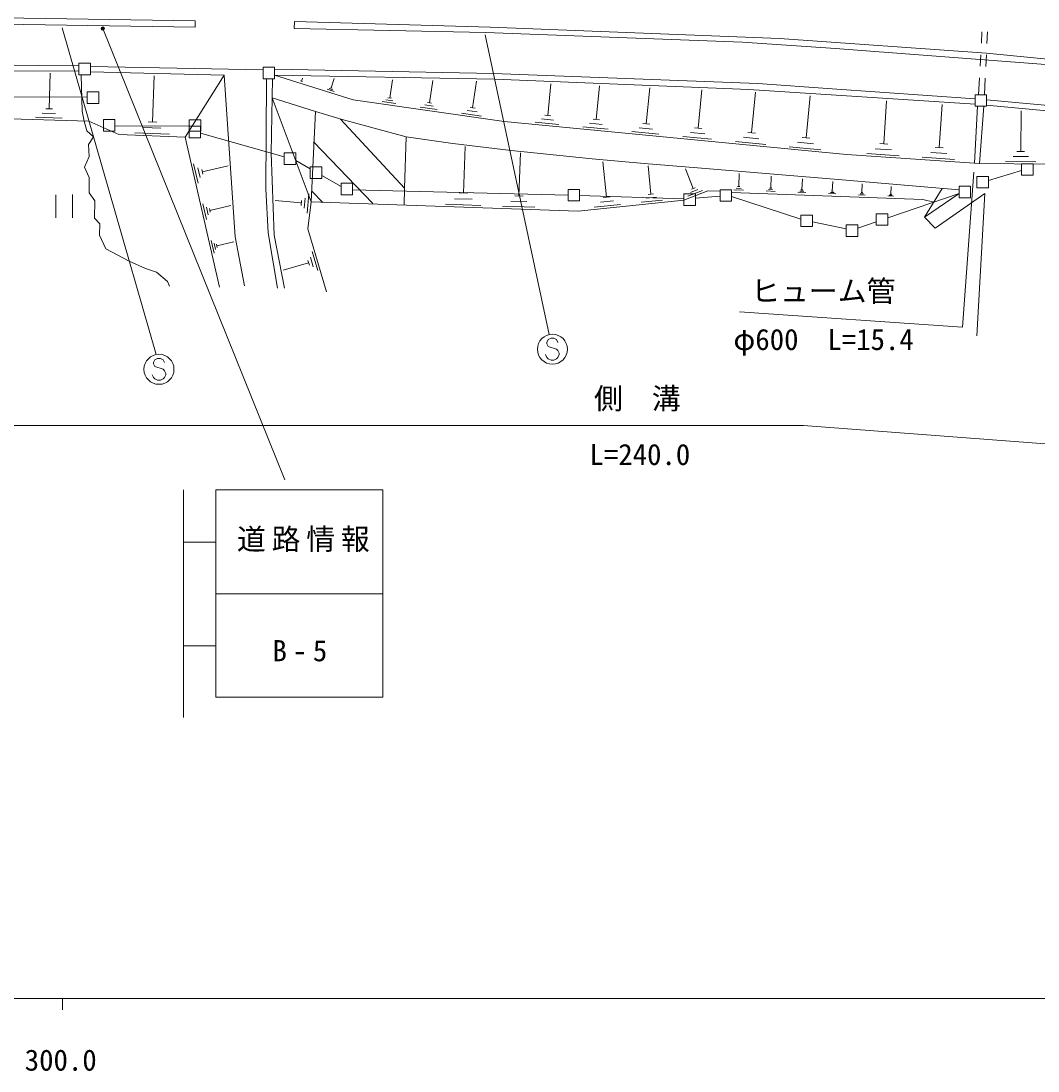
# Model space of a CAD drawing. Units: millimetres, scale not verified. Extents: x 40000 to 680000, y 20000 to 380000.
# Drawn here: x 364404 to 452485, y 198715 to 289666 of the extents above; entities that cross this region are included whole.
import ezdxf
from ezdxf.enums import TextEntityAlignment as Align

# ---------------------------------------------------------------- set-up
doc = ezdxf.new("R2010")
doc.units = ezdxf.units.MM
doc.header["$LTSCALE"] = 1000
for name, color, linetype, lineweight in [('M-BGD', 7, 'Continuous', 13), ('M-BMK-ROW', 30, 'Continuous', 13), ('M-STR-HTXT', 7, 'Continuous', 13), ('M-STR-STRC', 7, 'Continuous', 13), ('M-TTL-BAND', 7, 'Continuous', 13)]:
    doc.layers.add(name, color=color, linetype=linetype, lineweight=lineweight)
doc.styles.add('ＭＳ ゴシック', font='')
doc.styles.get('ＭＳ ゴシック').set_extended_font_data('MS Gothic')

msp = doc.modelspace()

# ---------------------------------------------------------------- linework, layer by layer
at = {"layer": 'M-BGD'}
for p, q in [((447580, 287739), (447635, 288737)), ((448108, 288722), (448062, 287723)), ((447471, 285742), (447526, 286740)), ((448015, 286724), (447969, 285725)), ((353005, 285951), (369410, 285780)), ((370410, 286014), (369410, 286014)), ((369410, 286014), (369410, 285014)), ((370410, 285014), (370410, 286014)), ((370410, 285737), (385368, 285441)), ((386368, 285670), (385368, 285670)), ((385368, 285670), (385368, 284670)), ((386368, 284670), (386368, 285670)), ((366835, 282056), (366928, 285133)), ((369410, 285014), (370410, 285014)), ((375787, 280924), (375934, 284929)), ((388695, 284447), (388783, 284728)), ((391278, 283865), (391532, 284679)), ((447337, 283279), (447417, 284743)), ((447922, 284726), (447855, 283279)), ((385368, 284670), (386368, 284670)), ((388779, 284421), (388611, 284473)), ((391399, 283716), (391094, 283811)), ((391354, 283842), (391202, 283889)), ((396338, 282991), (396568, 284583)), ((399784, 282582), (400064, 284521)), ((403513, 282139), (403848, 284453)), ((410030, 281480), (410294, 284226)), ((414223, 281123), (414506, 284054)), ((418561, 280754), (418861, 283877)), ((391520, 283567), (390910, 283757)), ((396487, 282969), (396189, 283013)), ((423047, 280372), (423367, 283693)), ((427678, 279975), (428016, 283489)), ((432394, 279550), (432744, 283180)), ((448031, 283279), (447031, 283279)), ((447031, 283279), (447031, 282279)), ((448031, 282279), (448031, 283279)), ((367124, 282047), (366547, 282065)), ((396878, 282507), (395684, 282679)), ((396608, 282749), (396011, 282835)), ((400441, 281992), (398987, 282202)), ((400113, 282287), (399386, 282392)), ((399966, 282555), (399603, 282608)), ((403730, 282107), (403296, 282170)), ((439125, 279017), (439373, 282747)), ((443922, 278699), (444171, 282434)), ((447255, 282279), (446989, 277356)), ((447031, 282279), (448031, 282279)), ((447416, 277327), (447788, 282279)), ((448031, 282376), (469567, 280345)), ((359165, 281318), (370289, 280982)), ((367966, 281252), (365658, 281322)), ((367401, 281654), (366247, 281689)), ((404298, 281435), (402562, 281685)), ((403905, 281787), (403038, 281912)), ((410512, 281088), (409482, 281187)), ((410287, 281456), (409773, 281505)), ((414498, 281097), (413949, 281150)), ((450994, 278369), (451033, 281893)), ((376520, 280396), (375018, 280451)), ((376163, 280910), (375412, 280938)), ((410993, 280695), (408934, 280893)), ((415252, 280285), (413054, 280497)), ((414738, 280704), (413639, 280810)), ((419109, 280307), (417938, 280420)), ((418853, 280726), (418268, 280782)), ((423358, 280342), (422736, 280402)), ((377253, 279868), (374249, 279978)), ((397619, 275197), (397777, 279619)), ((419656, 279861), (417315, 280086)), ((424212, 279422), (421722, 279662)), ((423630, 279897), (422384, 280017)), ((428911, 278969), (426276, 279223)), ((428294, 279472), (426977, 279599)), ((428007, 279943), (427348, 280007)), ((432735, 279517), (432054, 279583)), ((389735, 279203), (394877, 273844)), ((402736, 274755), (402878, 278800)), ((433668, 278511), (430945, 278774)), ((433031, 279031), (431670, 279162)), ((439793, 278505), (438394, 278598)), ((439474, 278994), (438775, 279041)), ((444272, 278676), (443572, 278722)), ((451324, 278365), (450664, 278372)), ((407535, 274510), (407667, 278248)), ((415120, 274418), (414806, 277456)), ((440461, 277992), (437664, 278178)), ((445260, 277672), (442459, 277858)), ((444591, 278185), (443190, 278279)), ((452306, 277473), (449663, 277502)), ((451650, 277921), (450328, 277936)), ((379740, 275633), (379356, 277307)), ((379923, 276115), (379731, 276952)), ((380154, 276388), (380058, 276807)), ((380106, 276598), (382338, 277109)), ((418966, 274668), (418712, 277123)), ((422622, 275157), (421961, 276863)), ((426563, 275320), (426609, 276450)), ((429336, 275184), (429378, 276217)), ((432038, 275051), (432076, 275990)), ((434671, 274921), (434705, 275769)), ((389322, 274709), (389175, 273010)), ((390546, 273957), (389587, 274916)), ((403115, 274742), (402357, 274768)), ((419196, 274692), (418735, 274644)), ((423428, 274978), (422148, 274482)), ((423025, 275068), (422385, 274819)), ((422782, 275219), (422463, 275095)), ((426976, 275020), (426128, 275055)), ((426770, 275170), (426346, 275188)), ((426669, 275316), (426457, 275324)), ((429713, 274910), (428938, 274941)), ((429524, 275047), (429137, 275062)), ((429433, 275180), (429239, 275188)), ((432380, 274802), (431676, 274830)), ((432209, 274926), (431857, 274940)), ((432126, 275047), (431950, 275054)), ((434980, 274696), (434344, 274722)), ((434825, 274809), (434508, 274822)), ((434750, 274918), (434591, 274924)), ((437375, 274694), (437091, 274706)), ((437308, 274792), (437166, 274798)), ((437237, 274795), (437268, 275553)), ((439801, 274669), (439675, 274674)), ((439738, 274672), (439765, 275343)), ((442653, 272675), (444182, 275171)), ((442653, 272675), (445644, 274729)), ((367419, 274620), (367417, 272605)), ((368851, 274632), (368877, 272607)), ((380464, 272479), (380151, 273840)), ((388682, 273909), (386416, 274105)), ((388701, 274121), (388664, 273696)), ((389002, 274309), (388928, 273459)), ((404217, 273690), (401183, 273797)), ((403477, 274223), (401960, 274276)), ((408220, 274018), (406818, 274067)), ((407886, 274497), (407185, 274522)), ((416338, 273776), (414059, 273540)), ((415729, 274097), (414589, 273979)), ((415405, 274447), (414835, 274388)), ((419950, 274149), (418108, 273959)), ((419458, 274409), (418537, 274314)), ((437514, 274594), (436945, 274617)), ((439982, 274494), (439479, 274514)), ((439860, 274583), (439608, 274593)), ((380612, 272871), (380456, 273552)), ((380800, 273093), (380722, 273433)), ((380761, 273263), (382576, 273680)), ((408905, 273526), (406101, 273624)), ((381133, 269559), (380881, 270659)), ((381254, 269876), (381127, 270426)), ((381406, 270056), (381342, 270331)), ((381374, 270193), (382842, 270530)), ((389624, 269704), (390110, 268055)), ((389318, 268717), (387119, 268069)), ((389257, 268923), (389378, 268511)), ((389471, 269210), (389714, 268386)), ((381275, 240057), (395745, 240057)), ((378482, 235543), (381276, 235543))]:
    msp.add_line(p, q, dxfattribs=at)
for points in [[(355350, 290063), (379496, 289668), (379485, 289142), (355330, 289504)], [(388102, 289611), (405043, 289130), (430106, 288155), (448013, 286866), (469710, 284732), (469974, 284125), (454291, 285799), (434937, 287294), (426879, 287835), (404640, 288681), (388066, 289010)]]:
    msp.add_lwpolyline(points, close=True, dxfattribs=at)
for points in [[(362913, 266516), (359270, 275416), (355714, 285385), (369410, 285321)], [(369609, 285014), (369700, 281868), (369880, 280994), (370096, 280154), (370674, 279645), (370259, 278964), (370295, 277918), (369916, 276999), (370313, 276097), (370320, 274774), (370785, 274101), (370774, 272594), (371231, 272106), (371189, 271127), (371754, 269925), (373781, 268872), (375192, 268230), (376142, 267905), (377092, 267100), (377272, 266703)], [(370410, 285260), (381991, 284960), (378621, 279618)], [(381991, 284960), (382961, 270984), (383747, 266712)], [(387215, 266526), (386327, 271116), (386066, 278206), (386199, 284697)], [(386368, 285484), (405302, 285114), (428233, 284240), (434668, 283793), (447031, 282931)], [(386368, 284963), (393186, 282838), (406243, 280951), (435905, 278095), (447416, 277327), (453401, 277251)], [(386368, 284963), (405433, 284624), (427430, 283727), (447031, 282448)], [(385672, 284662), (385602, 275122), (385799, 271308), (386616, 266534)], [(412655, 273194), (389544, 274005), (386165, 283025), (389906, 281825), (392215, 281126), (397777, 279619), (401816, 279047), (406866, 278460), (413864, 277734), (418381, 277311), (422999, 276955), (435528, 275917), (445644, 275045)], [(448031, 282849), (470693, 280751), (473388, 280350)], [(390861, 266218), (389258, 271654), (389544, 274005), (389906, 281825)], [(392083, 281166), (397619, 275197), (397581, 273723)], [(381605, 266606), (378621, 279618), (372866, 279828), (370289, 280982)], [(412655, 273194), (421825, 274142), (423895, 274945), (424952, 274929)], [(425952, 274815), (442497, 274192), (443452, 273979)], [(442653, 272675), (443577, 271735), (447870, 274722), (447176, 262394)]]:
    msp.add_lwpolyline(points, dxfattribs=at)
at = {"layer": 'M-BMK-ROW'}
for p, q in [((359325, 283118), (370147, 283056)), ((371147, 283534), (370147, 283534)), ((370147, 283534), (370147, 282534)), ((371147, 282534), (371147, 283534)), ((370147, 282534), (371147, 282534)), ((372543, 281127), (371543, 281127)), ((371543, 281127), (371543, 280127)), ((372543, 280127), (372543, 281127)), ((379969, 281114), (378969, 281114)), ((378969, 281114), (378969, 280114)), ((379969, 280114), (379969, 281114)), ((372543, 280590), (378969, 280560)), ((379962, 280560), (378962, 280560)), ((378962, 280560), (378962, 279560)), ((379962, 279560), (379962, 280560)), ((371543, 280127), (372543, 280127)), ((378962, 279560), (379962, 279560)), ((378969, 280114), (379969, 280114)), ((379962, 279957), (387203, 277897)), ((388203, 278236), (387203, 278236)), ((387203, 278236), (387203, 277236)), ((388203, 277236), (388203, 278236)), ((388203, 277584), (389449, 276868)), ((387203, 277236), (388203, 277236)), ((390449, 277030), (389449, 277030)), ((389449, 277030), (389449, 276030)), ((390449, 276030), (390449, 277030)), ((448193, 275847), (451055, 276726)), ((452055, 277304), (451055, 277304)), ((451055, 277304), (451055, 276304)), ((452055, 276304), (452055, 277304)), ((389449, 276030), (390449, 276030)), ((390449, 276293), (392126, 275329)), ((393126, 275611), (392126, 275611)), ((392126, 275611), (392126, 274611)), ((393126, 274611), (393126, 275611)), ((448193, 276210), (447193, 276210)), ((447193, 276210), (447193, 275210)), ((448193, 275210), (448193, 276210)), ((451055, 276304), (452055, 276304)), ((393126, 275048), (411785, 274579)), ((412785, 275079), (411785, 275079)), ((411785, 275079), (411785, 274079)), ((412785, 274079), (412785, 275079)), ((422825, 274696), (421825, 274696)), ((421825, 274696), (421825, 273696)), ((422825, 273696), (422825, 274696)), ((425952, 275052), (424952, 275052)), ((424952, 275052), (424952, 274052)), ((425952, 274052), (425952, 275052)), ((439469, 272615), (445644, 274729)), ((446644, 275353), (445644, 275353)), ((445644, 275353), (445644, 274353)), ((446644, 274353), (446644, 275353)), ((447193, 275210), (448193, 275210)), ((392126, 274611), (393126, 274611)), ((411785, 274079), (412785, 274079)), ((412785, 274540), (421825, 274248)), ((424952, 274486), (422825, 274330)), ((424952, 274052), (425952, 274052)), ((431954, 272491), (425952, 274462)), ((445644, 274353), (446644, 274353)), ((421825, 273696), (422825, 273696)), ((432954, 272854), (431954, 272854)), ((431954, 272854), (431954, 271854)), ((432954, 271854), (432954, 272854)), ((439469, 272970), (438469, 272970)), ((438469, 272970), (438469, 271970)), ((439469, 271970), (439469, 272970)), ((435876, 271650), (432954, 272274)), ((436876, 272013), (435876, 272013)), ((435876, 272013), (435876, 271013)), ((436876, 271727), (438469, 272273)), ((436876, 271013), (436876, 272013)), ((438469, 271970), (439469, 271970)), ((431954, 271854), (432954, 271854)), ((435876, 271013), (436876, 271013))]:
    msp.add_line(p, q, dxfattribs=at)
at = {"layer": 'M-STR-HTXT'}
msp.add_line((297126, 254624), (432167, 254624), dxfattribs=at)
for points in [[(426627, 264484), (445941, 263144), (446934, 276585)], [(432167, 254624), (491952, 250085), (525817, 241429)]]:
    msp.add_lwpolyline(points, dxfattribs=at)
at = {"layer": 'M-STR-STRC'}
for p, q in [((376117, 260773), (367955, 289075)), ((387250, 249910), (371484, 289014)), ((410148, 262506), (404605, 288471)), ((410075, 262065), (409957, 261828)), ((410311, 262183), (410075, 262065)), ((410548, 262183), (410311, 262183)), ((410784, 262065), (410548, 262183)), ((410902, 261828), (410784, 262065)), ((409957, 261828), (409957, 261710)), ((409957, 261710), (410075, 261474)), ((410075, 261474), (410784, 261237)), ((410784, 261237), (410902, 261119)), ((410902, 261119), (411021, 260883)), ((376001, 260322), (375883, 260086)), ((376237, 260440), (376001, 260322)), ((376474, 260440), (376237, 260440)), ((376710, 260322), (376474, 260440)), ((376828, 260086), (376710, 260322)), ((409957, 260528), (409839, 260765)), ((410075, 260410), (409957, 260528)), ((410311, 260292), (410075, 260410)), ((410548, 260292), (410311, 260292)), ((410784, 260410), (410548, 260292)), ((410902, 260528), (410784, 260410)), ((411021, 260765), (410902, 260528)), ((411021, 260883), (411021, 260765)), ((375883, 260086), (375883, 259968)), ((375883, 259968), (376001, 259731)), ((376001, 259731), (376710, 259495)), ((376710, 259495), (376828, 259377)), ((376828, 259377), (376946, 259140)), ((375883, 258786), (375764, 259022)), ((376001, 258668), (375883, 258786)), ((376237, 258550), (376001, 258668)), ((376474, 258550), (376237, 258550)), ((376710, 258668), (376474, 258550)), ((376828, 258786), (376710, 258668)), ((376946, 259022), (376828, 258786)), ((376946, 259140), (376946, 259022)), ((378482, 249045), (378482, 229341)), ((378482, 244531), (381276, 244531))]:
    msp.add_line(p, q, dxfattribs=at)
msp.add_lwpolyline([(395745, 231110), (395745, 249045), (381275, 249045), (381275, 231110)], close=True, dxfattribs=at)
for centre, radius in [((371484, 289014), 140), ((371484, 289014), 110), ((371484, 289014), 80.1), ((371484, 289014), 50.1), ((371484, 289014), 20), ((410430, 261237), 1300), ((376355, 259495), 1300)]:
    msp.add_circle(centre, radius, dxfattribs=at)
at = {"layer": 'M-TTL-BAND'}
for p, q in [((40000, 205000), (579000, 205000)), ((368000, 205000), (368000, 204000))]:
    msp.add_line(p, q, dxfattribs=at)

# ---------------------------------------------------------------- texts
at = {"layer": 'M-STR-HTXT', "style": 'ＭＳ ゴシック'}
for s, p in [('ヒューム管', (433887, 264812)), ('φ600\u3000L=15.4', (433916, 260615)), ('側\u3000溝', (417785, 255501)), ('L=240.0', (418004, 250653))]:
    msp.add_text(s, height=1833, dxfattribs=at).set_placement(p, align=Align.BOTTOM_CENTER)
at = {"layer": 'M-STR-STRC', "char_height": 1833, "attachment_point": 8, "style": 'ＭＳ ゴシック'}
for s, insert in [('\\T1.2;道路情報', (389110, 243665)), ('\\T1.4;B-5', (388807, 234174))]:
    msp.add_mtext(s, dxfattribs=dict(at, insert=insert))
at = {"layer": 'M-TTL-BAND', "style": 'ＭＳ ゴシック'}
msp.add_text('300.0', height=1833, dxfattribs=at).set_placement((367844, 198195), align=Align.BOTTOM_CENTER)

doc.saveas('drawing.dxf')
